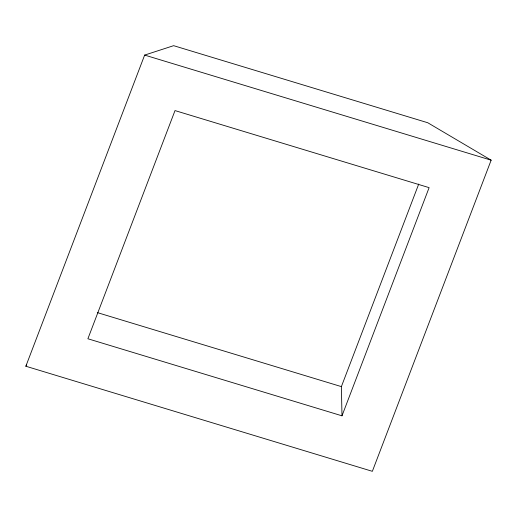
<?xml version="1.0" encoding="UTF-8"?>
<svg xmlns="http://www.w3.org/2000/svg" width="517" height="517" viewBox="0 0 517 517"><rect width="100%" height="100%" fill="white"/><g stroke="black" fill="none" stroke-linecap="round" stroke-linejoin="round"><path stroke-width="0.78" d="M25.85 366.236L144.65 55.086L173.647 45.677L427.753 122.742L491.15 160.173L372.35 471.323L25.85 366.236L26.735 364.886M341.989 415.823L429.11 187.645L175.011 110.586L87.89 338.764L341.989 415.823L341.382 386.619L418.725 184.046M144.65 55.086L491.15 160.173M97.319 312.598L341.382 386.619"/></g></svg>
